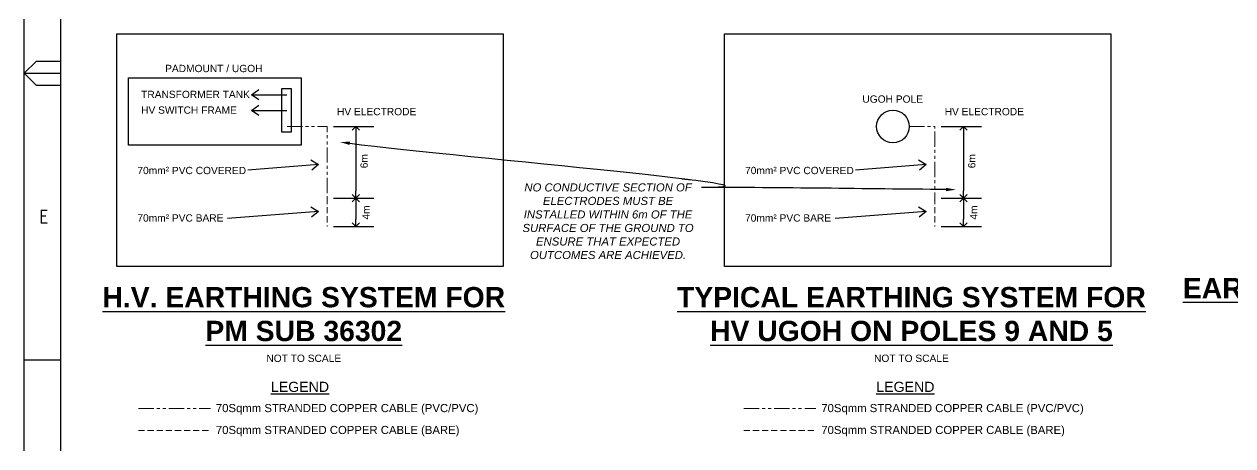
# Paper-space layout 'SHEET 4' of a CAD drawing. Header units: metres, sheet in millimetres. Extents: x -19 to 814, y -3 to 583.
# Drawn here: x -19.4 to 278.8, y 198.3 to 302.3 of the extents above; entities that cross this region are included whole.
import ezdxf
from ezdxf import colors
from ezdxf.entities.mleader import LeaderData, LeaderLine
from ezdxf.enums import TextEntityAlignment as Align
from ezdxf.math import Vec2, Vec3

# ---------------------------------------------------------------- set-up
doc = ezdxf.new("R2010")
doc.units = ezdxf.units.M
doc.linetypes.add('DASHED', pattern=[0.75, 0.5, -0.25])
doc.linetypes.add('PHANTOM2', pattern=[1.25, 0.625, -0.125, 0.125, -0.125, 0.125, -0.125])
for name, color, linetype in [('_User Miscellaneous_EARTHING', 7, 'Continuous'), ('Notes', 7, 'Continuous'), ('Notes_SP_MISC', 7, 'Continuous')]:
    doc.layers.add(name, color=color, linetype=linetype)
doc.styles.add('ARIAL', font='arial.ttf', dxfattribs={"height": 2})
doc.styles.add('iecISOCP', font='isocp.shx')
doc.styles.get("Standard").update_dxf_attribs({"font": 'arial.ttf'})
doc.dimstyles.get("Standard").update_dxf_attribs({"dimtxt": 0.18, "dimasz": 0.18, "dimexe": 0.18, "dimexo": 0.0625, "dimgap": 0.09, "dimtad": 0, "dimtih": 1, "dimtoh": 1, "dimdec": 4, "dimzin": 0, "dimdsep": 46, "dimtxsty": 'Standard', "dimcen": 0.09, "dimadec": 0, "dimazin": 0, "dimtfac": 1, "dimtdec": 4, "dimtofl": 0, "dimtmove": 0, "dimatfit": 3, "dimfxl": 1, "dimtolj": 1, "dimtzin": 0, "dimarcsym": 0})

# ---------------------------------------------------------------- blocks, each defined once
blk = doc.blocks.new('A1_FRAME_TITLE')
at = {"layer": 'Notes', "linetype": 'Continuous'}
for p, q in [((0, 290.18), (3, 293.18)), ((3, 293.18), (8.99, 293.18)), ((0, 290.18), (9, 290.18)), ((3, 287.18), (0, 290.18)), ((8.99, 287.18), (3, 287.18)), ((9, 219.43), (0, 219.43))]:
    blk.add_line(p, q, dxfattribs=at)
at = {"layer": 'Notes', "linetype": 'Continuous', "flags": 128}
for points in [[(0, 583.39), (833.37, 583.39), (833.37, -3.03), (0, -3.03)], [(9, 574.39), (824.37, 574.39), (824.37, 5.97), (9, 5.97)]]:
    blk.add_lwpolyline(points, close=True, dxfattribs=at)
blk.add_attdef('DRAFT_NUM', (29.9, 23.29), '', height=2.5, rotation=90)
at = {"layer": 'Notes', "style": 'iecISOCP'}
blk.add_text('E', height=3.5, dxfattribs=at).set_placement((3.74, 253.06))
at = {"layer": 'Notes', "style": 'iecISOCP', "flags": 8}
blk.add_attdef('VERSION_NO', text='', height=2.5, rotation=90, dxfattribs=at).set_placement((302.04, 43.81), align=Align.MIDDLE_CENTER)
at = {"layer": 'Notes', "style": 'iecISOCP'}
for tag, p in [('CAP_NO', (513.19, 43.46)), ('IE_NUM', (513.05, 37.81)), ('REF_No_1', (335.24, 32.31)), ('REF_1', (362.52, 32.31)), ('GEN_WO', (441.71, 31.76)), ('HV_SWITCH', (513.46, 32.16)), ('REF_No_2', (335.24, 26.31)), ('REF_2', (362.52, 26.31)), ('OH_WO', (441.71, 25.81)), ('UBD_REF', (513.05, 25.83)), ('REF_No_3', (335.24, 20.31)), ('REF_3', (362.52, 20.31)), ('UG_WO', (441.71, 20.05)), ('GIS_MAP_No', (513.05, 20.04)), ('REF_No_4', (335.24, 14.31)), ('REF_4', (362.52, 14.31)), ('SUB_WO', (441.71, 13.81)), ('HV_OP_DIAG', (513.33, 14.2)), ('LGA', (512.95, 7.78)), ('ExportID', (9.08, 2.39))]:
    blk.add_attdef(tag, p, '', height=2.5, dxfattribs=at)
for tag, height, p in [('T1', 3.5, (684.37, 39.47)), ('T2', 3.5, (684.37, 34.35)), ('scale', 2.5, (567.76, 33.27)), ('T3', 3.5, (684.37, 28.92)), ('DRAWN', 2.5, (567.76, 24.93)), ('T4', 3.5, (684.37, 23.66)), ('T5', 3.5, (684.37, 18.23)), ('REV', 5, (820.05, 17.1)), ('DATE', 2.5, (567.76, 16.88)), ('T6', 3.5, (684.37, 12.97)), ('DESIGN', 2.5, (605.62, 9.15))]:
    blk.add_attdef(tag, text='', height=height, dxfattribs=at).set_placement(p, align=Align.CENTER)
blk.add_attdef('NUM', text='', height=7, dxfattribs=at).set_placement((792.37, 20.12), align=Align.MIDDLE_CENTER)
for tag, p in [('NS', (790.71, 8.12)), ('SHTS', (805.41, 8.12))]:
    blk.add_attdef(tag, text='', height=2.5, dxfattribs=at).set_placement(p, align=Align.MIDDLE)
at = {"layer": 'Notes', "style": 'iecISOCP', "flags": 1}
for tag, p in [('ProjectType', (14.17, -26.8)), ('ProjectNumber', (23.56, -26.82)), ('DrawingNumber', (35.51, -26.8)), ('ProjectDescription', (47.56, -26.83)), ('ExportDate', (60.28, -26.79)), ('ExportUserName', (69.15, -26.8)), ('DesignerCompanyName', (81.48, -26.79)), ('ExportAreaOfInterest', (97.1, -26.81)), ('GIS_SUCCESS', (112, -26.78)), ('CAD_SUCCESS', (121.79, -26.78)), ('DEPOTCODE', (132.11, -26.88)), ('ExportCategories', (140.08, -26.8)), ('Comments', (154.38, -26.88))]:
    blk.add_attdef(tag, p, '', height=1, dxfattribs=at)
blk = doc.blocks.new('_Open90')
at = {"color": 0, "linetype": 'ByBlock', "lineweight": -2}
for p, q in [((0, 0), (-1, 0)), ((-0.5, 0.5), (0, 0)), ((0, 0), (-0.5, -0.5))]:
    blk.add_line(p, q, dxfattribs=at)

psp = doc.layouts.new('SHEET 4')

# ---------------------------------------------------------------- linework, layer by layer
at = {"layer": '_User Miscellaneous_EARTHING'}
for p, q in [((56.95, 277.06), (66.87, 277.06)), ((62.47, 275.26), (62.47, 261.22)), ((206.84, 277.06), (216.75, 277.06)), ((212.35, 275.26), (212.35, 261.22)), ((56.95, 259.42), (66.87, 259.42)), ((56.95, 259.42), (66.87, 259.42)), ((206.84, 259.42), (216.75, 259.42)), ((206.84, 259.42), (216.75, 259.42)), ((62.47, 257.62), (62.47, 254.18)), ((212.35, 257.62), (212.35, 254.18)), ((56.95, 252.38), (66.87, 252.38)), ((206.84, 252.38), (216.75, 252.38))]:
    psp.add_line(p, q, dxfattribs=at)
for points in [[(3.48, 299.9), (98.81, 299.9), (98.81, 242.51), (3.48, 242.51)], [(153.37, 299.9), (248.7, 299.9), (248.7, 242.51), (153.37, 242.51)], [(6.4, 289.07), (48.98, 289.07), (48.98, 272.47), (6.4, 272.47)], [(44.19, 286.4), (46.52, 286.4), (46.52, 275.69), (44.19, 275.69)]]:
    psp.add_lwpolyline(points, close=True, dxfattribs=at)
psp.add_circle((194.93, 277.06), 4.03, dxfattribs=at)
at = {"layer": 'Notes', "linetype": 'PHANTOM2', "lineweight": 0, "ltscale": 6}
for p, q in [((8.84, 207.52), (26.62, 207.52)), ((158.17, 207.52), (175.95, 207.52))]:
    psp.add_line(p, q, dxfattribs=at)
at = {"layer": 'Notes', "linetype": 'DASHED', "lineweight": 0, "ltscale": 3}
for p, q in [((8.84, 202.11), (26.62, 202.11)), ((158.17, 202.11), (175.95, 202.11))]:
    psp.add_line(p, q, dxfattribs=at)
at = {"layer": 'Notes', "linetype": 'PHANTOM2', "lineweight": 0, "ltscale": 6, "flags": 128}
for points in [[(45.51, 277.06), (55.35, 277.06), (55.35, 259.42)], [(198.97, 277.06), (205.24, 277.06), (205.24, 259.42)]]:
    psp.add_lwpolyline(points, dxfattribs=at)
at = {"layer": 'Notes', "linetype": 'DASHED', "lineweight": 0, "ltscale": 3, "flags": 128}
for points in [[(55.35, 259.42), (55.35, 252.38)], [(205.24, 259.42), (205.24, 252.38)]]:
    psp.add_lwpolyline(points, dxfattribs=at)

# ---------------------------------------------------------------- block references
at = {"color": 0}
psp.add_blockref('A1_FRAME_TITLE', (-19.35, 0.02), dxfattribs=at)
at = {"layer": '_User Miscellaneous_EARTHING', "xscale": 1.799695425827005, "yscale": 1.799695425827005, "zscale": 1.799695425827005}
for p, rotation in [((62.47, 277.06), 90), ((212.35, 277.06), 90), ((62.47, 259.42), 270), ((62.47, 259.42), 90), ((212.35, 259.42), 270), ((212.35, 259.42), 90), ((62.47, 252.38), 270), ((212.35, 252.38), 270)]:
    psp.add_blockref('_Open90', p, dxfattribs=dict(at, rotation=rotation))

# ---------------------------------------------------------------- texts
at = {"layer": '_User Miscellaneous_EARTHING'}
for s, width, insert, char_height, attachment_point in [('PADMOUNT / UGOH', 83.9063, (15.41, 292.27), 1.7997, 1), ('TRANSFORMER TANK', 83.9063, (9.5, 285.88), 1.7997, 1), ('UGOH POLE', 14.8317, (187.4, 284.73), 1.8, 1), ('HV SWITCH FRAME', 83.9063, (9.5, 282.01), 1.7997, 1), ('HV ELECTRODE', 83.9063, (57.81, 281.63), 1.7997, 1), ('HV ELECTRODE', 83.9063, (207.7, 281.63), 1.7997, 1), ('70mm² PVC COVERED', 83.9063, (8.57, 267.12), 1.7997, 1), ('70mm² PVC COVERED', 83.9063, (158.46, 267.12), 1.7997, 1), ('70mm² PVC BARE', 83.9063, (8.57, 255.41), 1.7997, 1), ('70mm² PVC BARE', 83.9063, (158.46, 255.41), 1.7997, 1), ('{\\fArial|b1|i0|c0|p34;\\LEARTHING SYSTEM FOR NMSHVABC CATENARY ON POLE 19\\P\\fArial|b0|i0|c0|p34;\\H0.36x;\\lNOT TO SCALE}', 125.7519, (329.51, 230.47), 5, 5), ('{\\fArial|b1|i0|c0|p34;\\LH.V. EARTHING SYSTEM FOR PM SUB 36302\\P\\fArial|b0|i0|c0|p34;\\H0.36x;\\lNOT TO SCALE}', 99.9248, (49.61, 228.24), 5, 5), ('{\\fArial|b1|i0|c0|p34;\\LTYPICAL EARTHING SYSTEM FOR HV UGOH ON POLES 9 AND 5\\P\\fArial|b0|i0|c0|p34;\\H0.36x;\\lNOT TO SCALE}', 117.1841, (199.5, 228.24), 5, 5)]:
    psp.add_mtext_dynamic_manual_height_columns(s, width=width, gutter_width=4, heights=[0], dxfattribs=dict(at, insert=insert, char_height=char_height, attachment_point=attachment_point))
at = {"layer": '_User Miscellaneous_EARTHING', "char_height": 1.8, "attachment_point": 5, "rotation": 90}
for s, insert in [('\\A1;6m', (64.5, 268.51)), ('\\A1;6m', (214.39, 268.51)), ('\\A1;4m', (64.97, 255.85)), ('\\A1;4m', (214.86, 255.85))]:
    psp.add_mtext(s, dxfattribs=dict(at, insert=insert))
at = {"layer": 'Notes', "style": 'ARIAL'}
for p in [(48.68, 212.87), (198.01, 212.87)]:
    psp.add_text('%%ULEGEND', height=2.5, dxfattribs=at).set_placement(p, align=Align.MIDDLE_CENTER)
for s, p in [('70Sqmm STRANDED COPPER CABLE (PVC/PVC)', (27.94, 206.64)), ('70Sqmm STRANDED COPPER CABLE (PVC/PVC)', (177.27, 206.64)), ('70Sqmm STRANDED COPPER CABLE (BARE)', (27.94, 201.24)), ('70Sqmm STRANDED COPPER CABLE (BARE)', (177.27, 201.24))]:
    psp.add_text(s, height=2, dxfattribs=at).set_placement(p)

# ---------------------------------------------------------------- leaders
at = {"layer": '_User Miscellaneous_EARTHING'}
for points in [[(36.72, 284.91), (45.43, 284.91)], [(36.72, 281.03), (45.43, 281.03)], [(53.26, 267.71), (35.85, 266.33)], [(203.15, 267.71), (185.74, 266.33)], [(53.26, 256.1), (30.82, 254.41)], [(203.15, 256.1), (180.71, 254.41)]]:
    psp.add_leader(points, dimstyle='Standard', override={"dimasz": 1.8, "dimgap": 0.09, "dimtad": 0, "dimldrblk": 'Open90'}, dxfattribs=at)
at = {"layer": 'Notes'}
ml = psp.add_multileader_mtext('Standard', dxfattribs=at)
ml.set_content('{\\fArial|b1|i0|c0|p34;\\H1.2x;\\LNOTE:}\\PALL TELECOMMUNICATIONS ASSETS SHOULD MAINTAIN A SEPARATION OF GREATER THAN 3m FROM HV ASSETS', color=256)
ml.set_leader_properties()
ml.build(insert=Vec2(0, 0))
ml.multileader.update_dxf_attribs({"leader_type": 2, "has_text_frame": 1})
ctx = ml.context
ctx.base_point, ctx.char_height, ctx.plane_origin = Vec3(6.96, 500.62), 2, Vec3(-103.32, 469.88)
ctx.text_align_type = 1
notes = []
notes.append((ctx, [(0, (0, 0, 0), (0, 0), (1, 0), 1, [])]))
ctx.mtext.insert, ctx.mtext.width, ctx.mtext.alignment, ctx.mtext.flow_direction = Vec3(31.44, 501.64), 45.121, 2, 5
for ctx, leaders in notes:
    for number, flags, end, landing, length, lines in leaders:
        leader = LeaderData()
        leader.index, (leader.has_last_leader_line, leader.has_dogleg_vector, leader.attachment_direction) = number, flags
        leader.last_leader_point, leader.dogleg_vector, leader.dogleg_length = Vec3(end), Vec3(landing), length
        for number, points, colour, breaks in lines:
            line = LeaderLine()
            line.index, line.vertices, line.color, line.breaks = number, Vec3.list(points), colors.encode_raw_color(colour), breaks
            leader.lines.append(line)
        ctx.leaders.append(leader)

# ---------------------------------------------------------------- next in the draw order: leaders
at = {"layer": 'Notes_SP_MISC'}
ml = psp.add_multileader_mtext('Standard', dxfattribs=at)
ml.set_content('{\\fArial|b0|i1|c0|p34;\\C7;NO CONDUCTIVE SECTION OF ELECTRODES MUST BE INSTALLED WITHIN 6m OF THE SURFACE OF THE GROUND TO ENSURE THAT EXPECTED OUTCOMES ARE ACHIEVED.}', color=256)
ml.set_leader_properties(color=256, linetype='ByLayer', lineweight=-1)
ml.build(insert=Vec2(0, 0))
ml.multileader.update_dxf_attribs({"leader_type": 2, "dogleg_length": 3, "arrow_head_size": 2.5})
ctx = ml.context
ctx.base_point, ctx.char_height, ctx.arrow_head_size, ctx.plane_origin = Vec3(101.67, 262.03), 2, 2.5, Vec3(133.04, 421.09)
ctx.text_align_type = 1
notes = []
notes.append((ctx, [(0, (1, 1, 0), (150.68, 262.03), (-1, 0), 3, [(0, [(58.52, 273.23)], 0, []), (1, [(210.51, 261.5)], 0, [])])]))
ctx.mtext.insert, ctx.mtext.width, ctx.mtext.alignment, ctx.mtext.flow_direction = Vec3(124.67, 263.05), 45.0536, 2, 5
ctx.mtext.has_bg_fill, ctx.mtext.bg_color, ctx.mtext.bg_scale_factor, ctx.mtext.bg_transparency, ctx.mtext.use_window_bg_color = 1, -1027028792, 1.5, 0, 1
for ctx, leaders in notes:
    for number, flags, end, landing, length, lines in leaders:
        leader = LeaderData()
        leader.index, (leader.has_last_leader_line, leader.has_dogleg_vector, leader.attachment_direction) = number, flags
        leader.last_leader_point, leader.dogleg_vector, leader.dogleg_length = Vec3(end), Vec3(landing), length
        for number, points, colour, breaks in lines:
            line = LeaderLine()
            line.index, line.vertices, line.color, line.breaks = number, Vec3.list(points), colors.encode_raw_color(colour), breaks
            leader.lines.append(line)
        ctx.leaders.append(leader)

# ---------------------------------------------------------------- next in the draw order: leaders
at = {"layer": 'Notes'}
ml = psp.add_multileader_mtext('Standard', dxfattribs=at)
ml.set_content('{\\fArial|b1|i0|c0|p34;\\H1.2x;\\LNOTE:}\\P11kV CABLE SCREENS SHOULD BE BONDED AS PER STANDARD SEPARATELY EARTHED SUBSTATION.\\PTHE HV UGOH POLES SHOULD BE OF WOODEN OR OTHERWISE NON-CONDUCTIVE CONSTRUCTION.', color=256)
ml.set_leader_properties()
ml.build(insert=Vec2(0, 0))
ml.multileader.update_dxf_attribs({"leader_type": 2, "has_text_frame": 1})
ctx = ml.context
ctx.base_point, ctx.char_height, ctx.plane_origin = Vec3(187.14, 559.92), 2, Vec3(32.74, 529.18)
ctx.text_align_type = 1
notes = []
notes.append((ctx, [(0, (0, 0, 0), (0, 0), (1, 0), 1, [])]))
ctx.mtext.insert, ctx.mtext.width, ctx.mtext.alignment, ctx.mtext.flow_direction = Vec3(224.6, 560.94), 71.8721, 2, 5
ml = psp.add_multileader_mtext('Standard', dxfattribs=at)
ml.set_content('A WARNING SIGN AS SHOWN BELOW SHOULD BE PLACED WITHIN PADMOUNT SUBSTATION AT BOTH HV AND LV ENDS IN A PROMINENT LOCATION ON THE SWITCHGEAR: {\\fArial|b1|i0|c0|p34;\\H1.2x;\\L\\P\\P\\pxqc;WARNING:}\\PSEPARATED HV AND LV EARTHING SYSTEMS', color=256)
ml.set_leader_properties()
ml.build(insert=Vec2(0, 0))
ml.multileader.update_dxf_attribs({"leader_type": 2, "has_text_frame": 1})
ctx = ml.context
ctx.base_point, ctx.char_height, ctx.plane_origin = Vec3(173.11, 512.5), 2, Vec3(5.49, 481.76)
ctx.text_align_type = 1
notes.append((ctx, [(0, (0, 0, 0), (0, 0), (1, 0), 1, [])]))
ctx.mtext.insert, ctx.mtext.width, ctx.mtext.alignment, ctx.mtext.flow_direction = Vec3(214.78, 513.52), 79.3583, 2, 5
ml = psp.add_multileader_mtext('Standard', dxfattribs=at)
ml.set_content('A WARNING SIGN AS SHOWN BELOW SHOULD BE PLACED WITHIN PADMOUNT SUBSTATION NEAR THE LV EARTH BARS: {\\fArial|b1|i0|c0|p34;\\H1.2x;\\L\\P\\P\\pxqc;WARNING:}\\PTHIS NEUTRAL EARTH BAR IS ISOLATED FROM THE HV EARTH SYSTEM. NO CONNECTION IS TO BE MADE TO OR REMOVED FROM THIS NEUTRAL BAR WITHOUT PRIOR APPROVAL. THIS NEUTRAL EARTH BAR IS TO BE TREATED AS LIVE.', color=256)
ml.set_leader_properties()
ml.build(insert=Vec2(0, 0))
ml.multileader.update_dxf_attribs({"leader_type": 2, "has_text_frame": 1})
ctx = ml.context
ctx.base_point, ctx.char_height, ctx.plane_origin = Vec3(170.12, 486.91), 2, Vec3(-37.18, 456.17)
ctx.text_align_type = 1
notes.append((ctx, [(0, (0, 0, 0), (0, 0), (1, 0), 1, [])]))
ctx.mtext.insert, ctx.mtext.width, ctx.mtext.alignment, ctx.mtext.flow_direction = Vec3(213.89, 487.93), 83.5163, 2, 5
for ctx, leaders in notes:
    for number, flags, end, landing, length, lines in leaders:
        leader = LeaderData()
        leader.index, (leader.has_last_leader_line, leader.has_dogleg_vector, leader.attachment_direction) = number, flags
        leader.last_leader_point, leader.dogleg_vector, leader.dogleg_length = Vec3(end), Vec3(landing), length
        for number, points, colour, breaks in lines:
            line = LeaderLine()
            line.index, line.vertices, line.color, line.breaks = number, Vec3.list(points), colors.encode_raw_color(colour), breaks
            leader.lines.append(line)
        ctx.leaders.append(leader)

doc.saveas('drawing.dxf')
